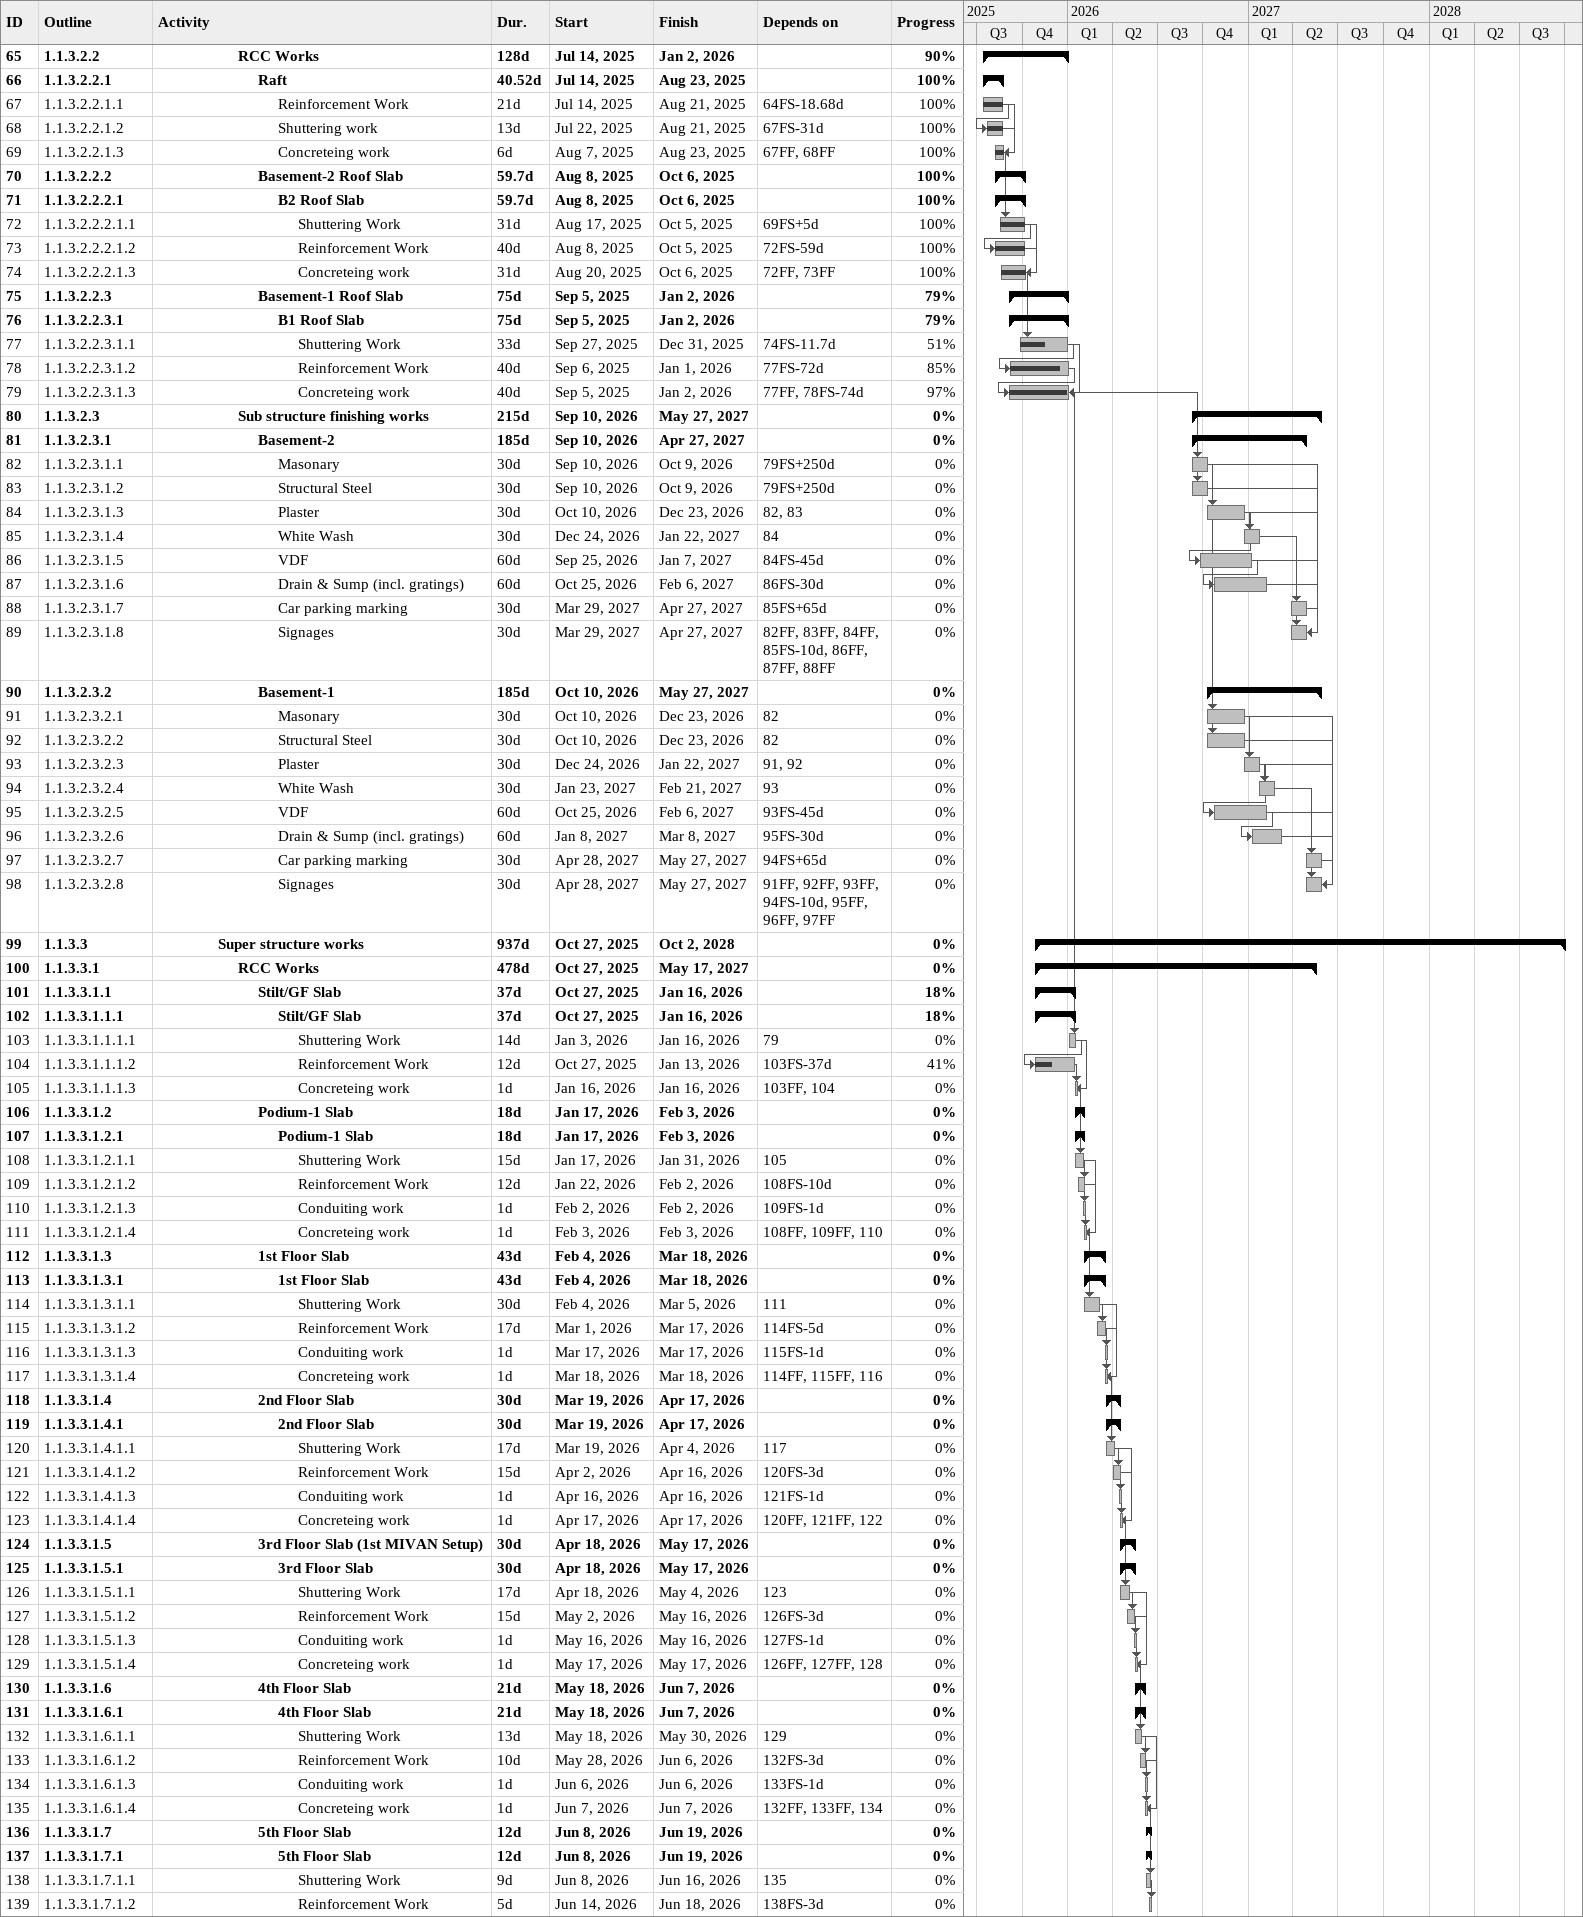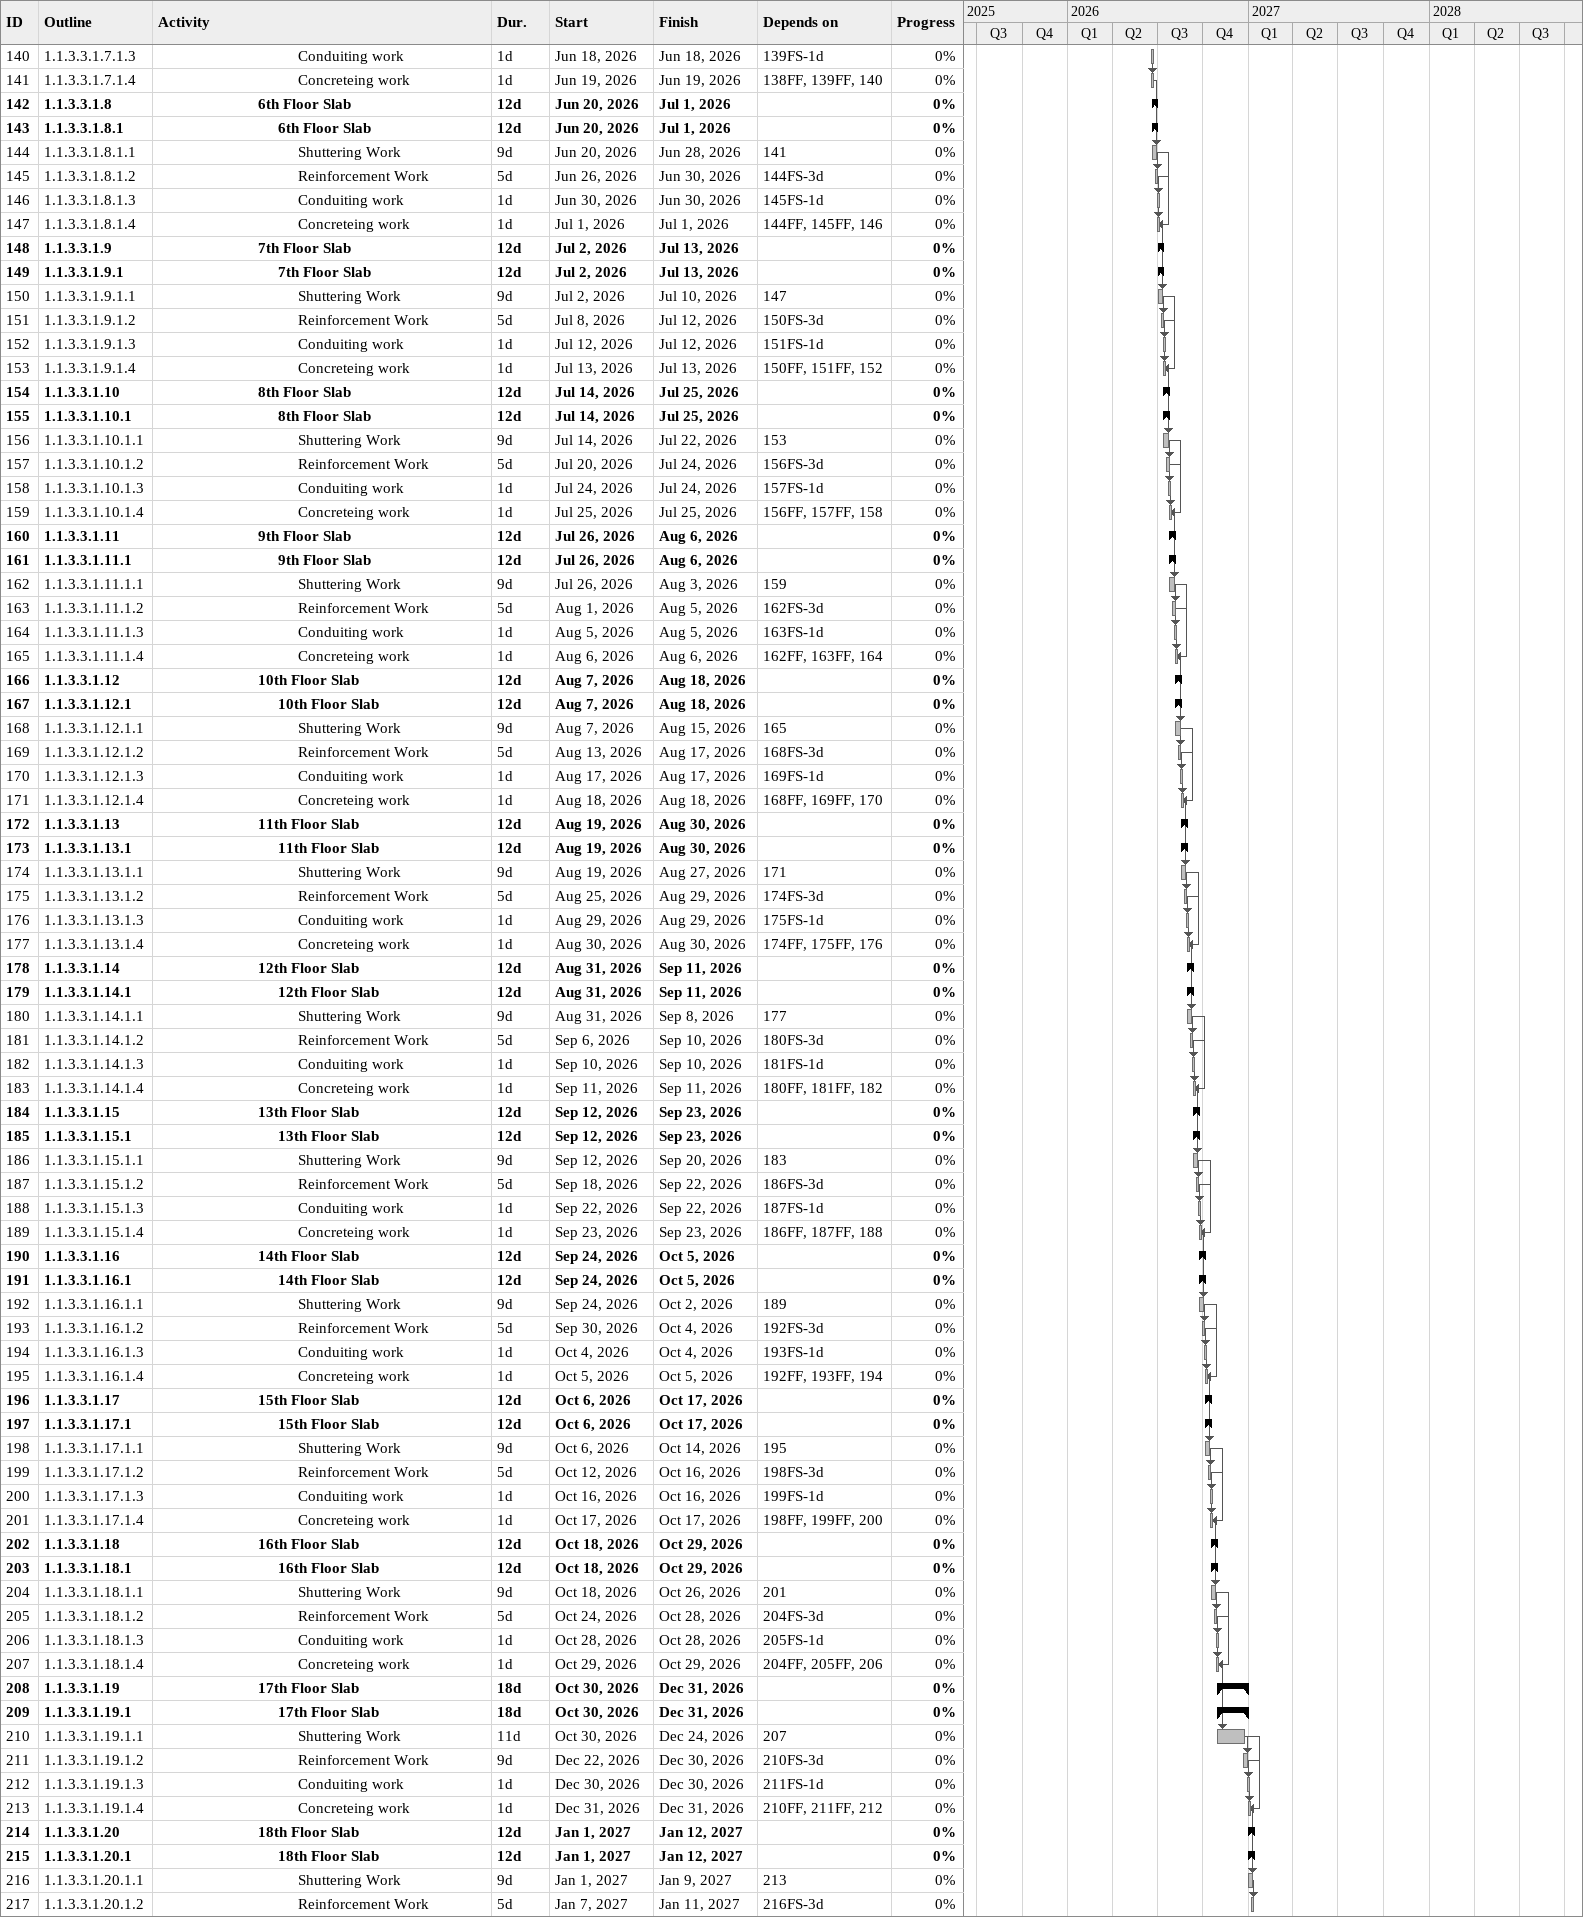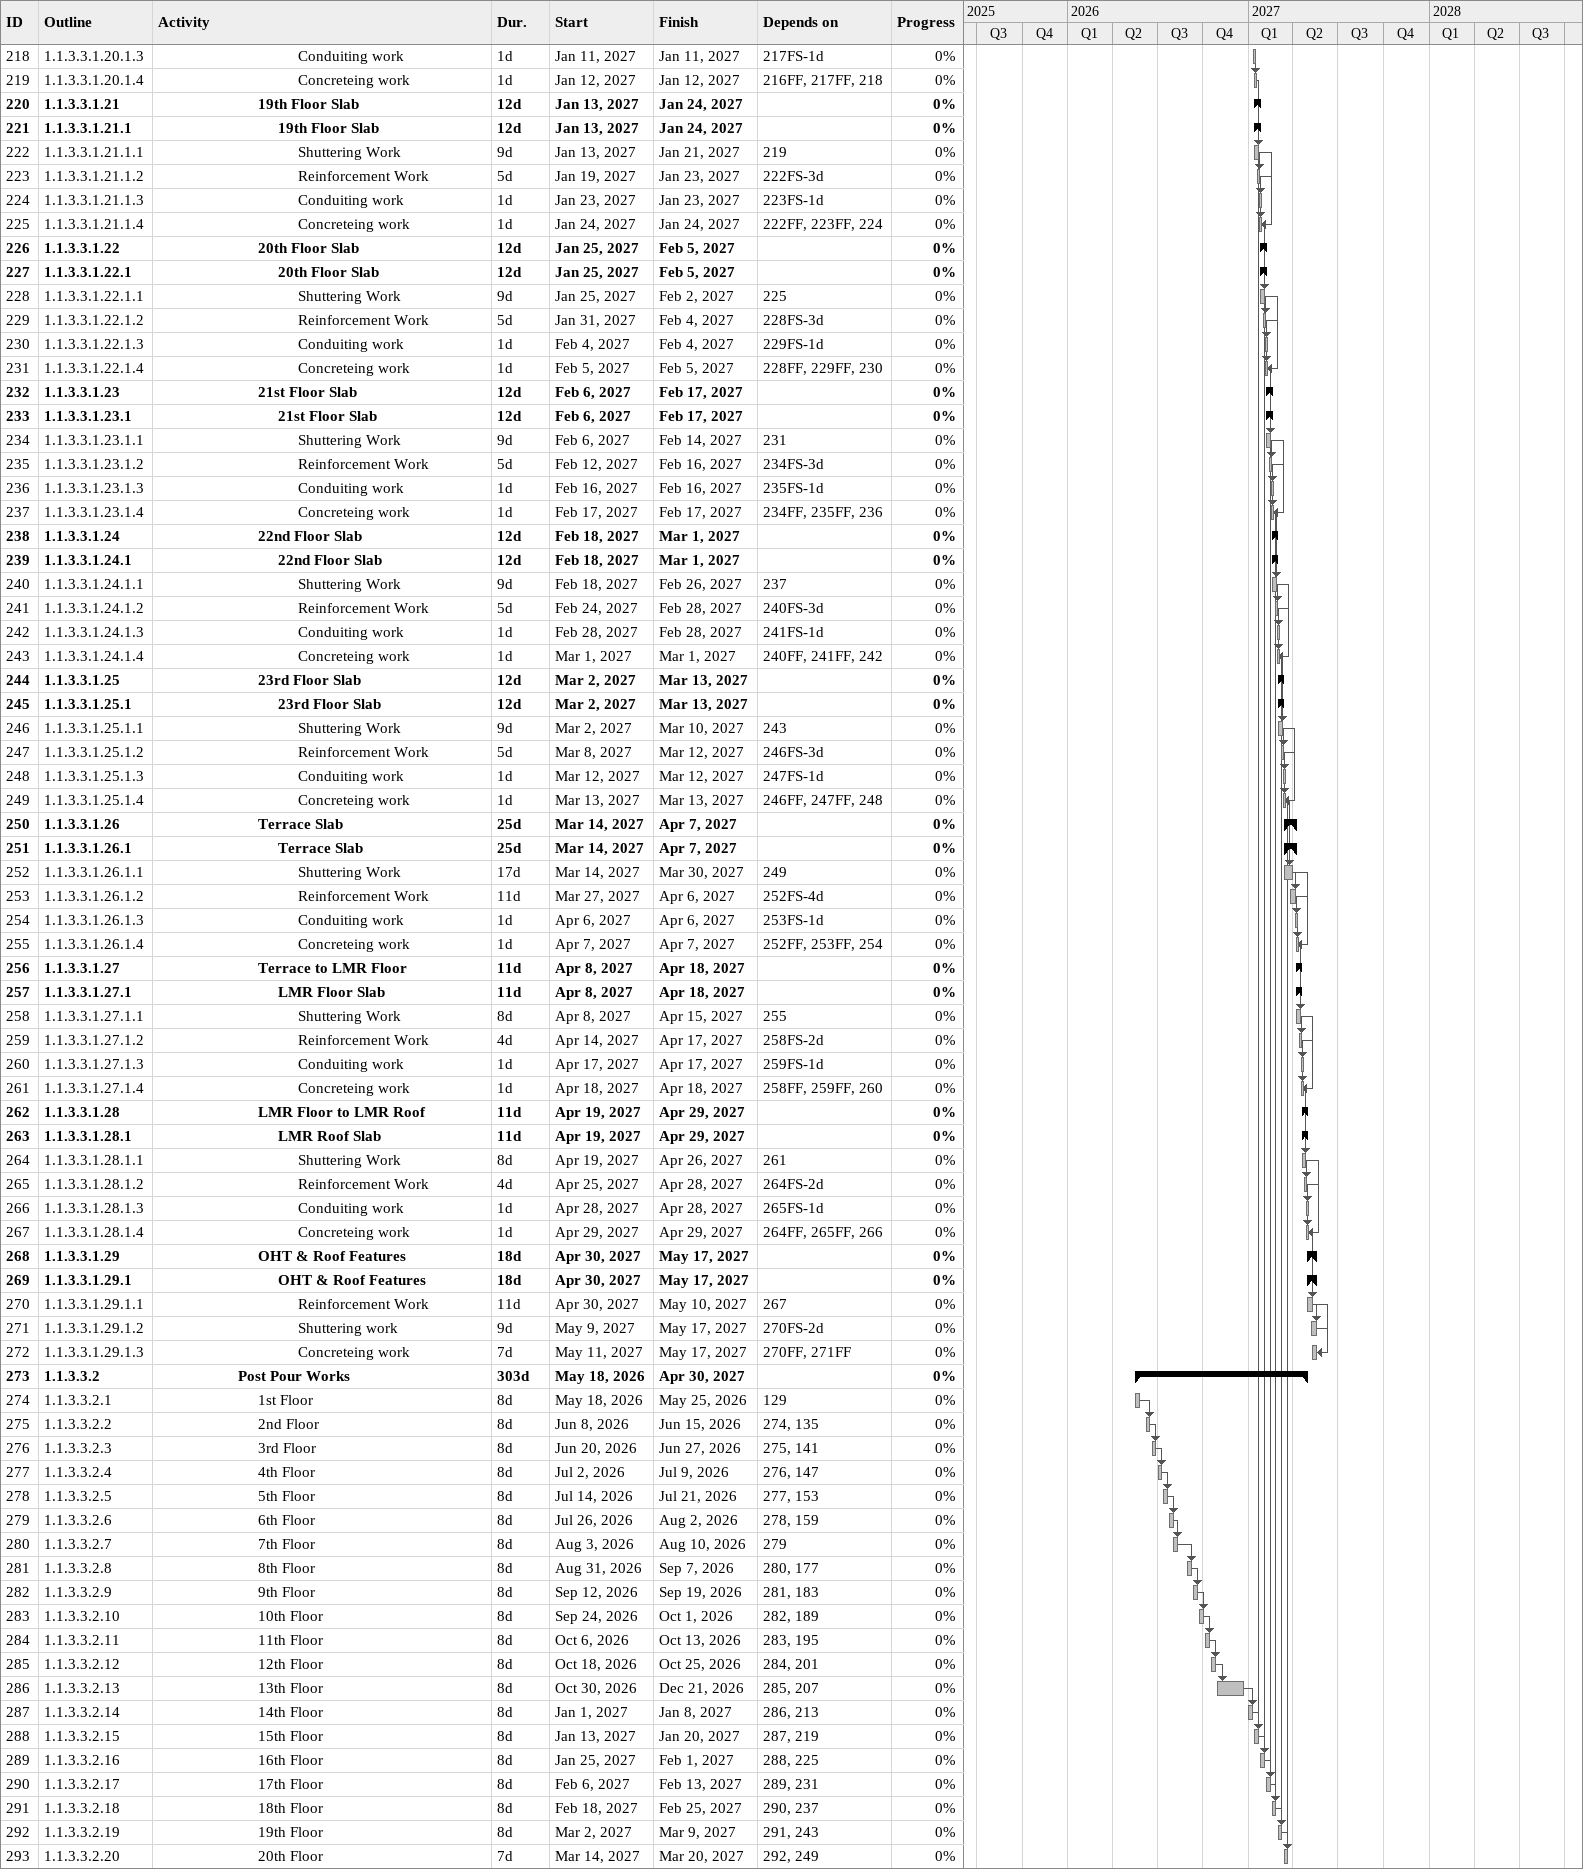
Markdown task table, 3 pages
| ID | WBS | Task | Duration | Start | Finish | Predecessors | % complete |
|---|---|---|---|---|---|---|---|
| 65 | 1.1.3.2.2 | **RCC Works** | 128d | 2025-07-14 | 2026-01-02 |  | 90 |
| 66 | 1.1.3.2.2.1 | **Raft** | 40.52d | 2025-07-14 | 2025-08-23 |  | 100 |
| 67 | 1.1.3.2.2.1.1 | Reinforcement Work | 21d | 2025-07-14 | 2025-08-21 | 64FS-18.68d | 100 |
| 68 | 1.1.3.2.2.1.2 | Shuttering work | 13d | 2025-07-22 | 2025-08-21 | 67FS-31d | 100 |
| 69 | 1.1.3.2.2.1.3 | Concreteing work | 6d | 2025-08-07 | 2025-08-23 | 67FF, 68FF | 100 |
| 70 | 1.1.3.2.2.2 | **Basement-2 Roof Slab** | 59.7d | 2025-08-08 | 2025-10-06 |  | 100 |
| 71 | 1.1.3.2.2.2.1 | **B2 Roof Slab** | 59.7d | 2025-08-08 | 2025-10-06 |  | 100 |
| 72 | 1.1.3.2.2.2.1.1 | Shuttering Work | 31d | 2025-08-17 | 2025-10-05 | 69FS+5d | 100 |
| 73 | 1.1.3.2.2.2.1.2 | Reinforcement Work | 40d | 2025-08-08 | 2025-10-05 | 72FS-59d | 100 |
| 74 | 1.1.3.2.2.2.1.3 | Concreteing work | 31d | 2025-08-20 | 2025-10-06 | 72FF, 73FF | 100 |
| 75 | 1.1.3.2.2.3 | **Basement-1 Roof Slab** | 75d | 2025-09-05 | 2026-01-02 |  | 79 |
| 76 | 1.1.3.2.2.3.1 | **B1 Roof Slab** | 75d | 2025-09-05 | 2026-01-02 |  | 79 |
| 77 | 1.1.3.2.2.3.1.1 | Shuttering Work | 33d | 2025-09-27 | 2025-12-31 | 74FS-11.7d | 51 |
| 78 | 1.1.3.2.2.3.1.2 | Reinforcement Work | 40d | 2025-09-06 | 2026-01-01 | 77FS-72d | 85 |
| 79 | 1.1.3.2.2.3.1.3 | Concreteing work | 40d | 2025-09-05 | 2026-01-02 | 77FF, 78FS-74d | 97 |
| 80 | 1.1.3.2.3 | **Sub structure finishing works** | 215d | 2026-09-10 | 2027-05-27 |  | 0 |
| 81 | 1.1.3.2.3.1 | **Basement-2** | 185d | 2026-09-10 | 2027-04-27 |  | 0 |
| 82 | 1.1.3.2.3.1.1 | Masonary | 30d | 2026-09-10 | 2026-10-09 | 79FS+250d | 0 |
| 83 | 1.1.3.2.3.1.2 | Structural Steel | 30d | 2026-09-10 | 2026-10-09 | 79FS+250d | 0 |
| 84 | 1.1.3.2.3.1.3 | Plaster | 30d | 2026-10-10 | 2026-12-23 | 82, 83 | 0 |
| 85 | 1.1.3.2.3.1.4 | White Wash | 30d | 2026-12-24 | 2027-01-22 | 84 | 0 |
| 86 | 1.1.3.2.3.1.5 | VDF | 60d | 2026-09-25 | 2027-01-07 | 84FS-45d | 0 |
| 87 | 1.1.3.2.3.1.6 | Drain & Sump (incl. gratings) | 60d | 2026-10-25 | 2027-02-06 | 86FS-30d | 0 |
| 88 | 1.1.3.2.3.1.7 | Car parking marking | 30d | 2027-03-29 | 2027-04-27 | 85FS+65d | 0 |
| 89 | 1.1.3.2.3.1.8 | Signages | 30d | 2027-03-29 | 2027-04-27 | 82FF, 83FF, 84FF, 85FS-10d, 86FF, 87FF, 88FF | 0 |
| 90 | 1.1.3.2.3.2 | **Basement-1** | 185d | 2026-10-10 | 2027-05-27 |  | 0 |
| 91 | 1.1.3.2.3.2.1 | Masonary | 30d | 2026-10-10 | 2026-12-23 | 82 | 0 |
| 92 | 1.1.3.2.3.2.2 | Structural Steel | 30d | 2026-10-10 | 2026-12-23 | 82 | 0 |
| 93 | 1.1.3.2.3.2.3 | Plaster | 30d | 2026-12-24 | 2027-01-22 | 91, 92 | 0 |
| 94 | 1.1.3.2.3.2.4 | White Wash | 30d | 2027-01-23 | 2027-02-21 | 93 | 0 |
| 95 | 1.1.3.2.3.2.5 | VDF | 60d | 2026-10-25 | 2027-02-06 | 93FS-45d | 0 |
| 96 | 1.1.3.2.3.2.6 | Drain & Sump (incl. gratings) | 60d | 2027-01-08 | 2027-03-08 | 95FS-30d | 0 |
| 97 | 1.1.3.2.3.2.7 | Car parking marking | 30d | 2027-04-28 | 2027-05-27 | 94FS+65d | 0 |
| 98 | 1.1.3.2.3.2.8 | Signages | 30d | 2027-04-28 | 2027-05-27 | 91FF, 92FF, 93FF, 94FS-10d, 95FF, 96FF, 97FF | 0 |
| 99 | 1.1.3.3 | **Super structure works** | 937d | 2025-10-27 | 2028-10-02 |  | 0 |
| 100 | 1.1.3.3.1 | **RCC Works** | 478d | 2025-10-27 | 2027-05-17 |  | 0 |
| 101 | 1.1.3.3.1.1 | **Stilt/GF Slab** | 37d | 2025-10-27 | 2026-01-16 |  | 18 |
| 102 | 1.1.3.3.1.1.1 | **Stilt/GF Slab** | 37d | 2025-10-27 | 2026-01-16 |  | 18 |
| 103 | 1.1.3.3.1.1.1.1 | Shuttering Work | 14d | 2026-01-03 | 2026-01-16 | 79 | 0 |
| 104 | 1.1.3.3.1.1.1.2 | Reinforcement Work | 12d | 2025-10-27 | 2026-01-13 | 103FS-37d | 41 |
| 105 | 1.1.3.3.1.1.1.3 | Concreteing work | 1d | 2026-01-16 | 2026-01-16 | 103FF, 104 | 0 |
| 106 | 1.1.3.3.1.2 | **Podium-1 Slab** | 18d | 2026-01-17 | 2026-02-03 |  | 0 |
| 107 | 1.1.3.3.1.2.1 | **Podium-1 Slab** | 18d | 2026-01-17 | 2026-02-03 |  | 0 |
| 108 | 1.1.3.3.1.2.1.1 | Shuttering Work | 15d | 2026-01-17 | 2026-01-31 | 105 | 0 |
| 109 | 1.1.3.3.1.2.1.2 | Reinforcement Work | 12d | 2026-01-22 | 2026-02-02 | 108FS-10d | 0 |
| 110 | 1.1.3.3.1.2.1.3 | Conduiting work | 1d | 2026-02-02 | 2026-02-02 | 109FS-1d | 0 |
| 111 | 1.1.3.3.1.2.1.4 | Concreteing work | 1d | 2026-02-03 | 2026-02-03 | 108FF, 109FF, 110 | 0 |
| 112 | 1.1.3.3.1.3 | **1st Floor Slab** | 43d | 2026-02-04 | 2026-03-18 |  | 0 |
| 113 | 1.1.3.3.1.3.1 | **1st Floor Slab** | 43d | 2026-02-04 | 2026-03-18 |  | 0 |
| 114 | 1.1.3.3.1.3.1.1 | Shuttering Work | 30d | 2026-02-04 | 2026-03-05 | 111 | 0 |
| 115 | 1.1.3.3.1.3.1.2 | Reinforcement Work | 17d | 2026-03-01 | 2026-03-17 | 114FS-5d | 0 |
| 116 | 1.1.3.3.1.3.1.3 | Conduiting work | 1d | 2026-03-17 | 2026-03-17 | 115FS-1d | 0 |
| 117 | 1.1.3.3.1.3.1.4 | Concreteing work | 1d | 2026-03-18 | 2026-03-18 | 114FF, 115FF, 116 | 0 |
| 118 | 1.1.3.3.1.4 | **2nd Floor Slab** | 30d | 2026-03-19 | 2026-04-17 |  | 0 |
| 119 | 1.1.3.3.1.4.1 | **2nd Floor Slab** | 30d | 2026-03-19 | 2026-04-17 |  | 0 |
| 120 | 1.1.3.3.1.4.1.1 | Shuttering Work | 17d | 2026-03-19 | 2026-04-04 | 117 | 0 |
| 121 | 1.1.3.3.1.4.1.2 | Reinforcement Work | 15d | 2026-04-02 | 2026-04-16 | 120FS-3d | 0 |
| 122 | 1.1.3.3.1.4.1.3 | Conduiting work | 1d | 2026-04-16 | 2026-04-16 | 121FS-1d | 0 |
| 123 | 1.1.3.3.1.4.1.4 | Concreteing work | 1d | 2026-04-17 | 2026-04-17 | 120FF, 121FF, 122 | 0 |
| 124 | 1.1.3.3.1.5 | **3rd Floor Slab (1st MIVAN Setup)** | 30d | 2026-04-18 | 2026-05-17 |  | 0 |
| 125 | 1.1.3.3.1.5.1 | **3rd Floor Slab** | 30d | 2026-04-18 | 2026-05-17 |  | 0 |
| 126 | 1.1.3.3.1.5.1.1 | Shuttering Work | 17d | 2026-04-18 | 2026-05-04 | 123 | 0 |
| 127 | 1.1.3.3.1.5.1.2 | Reinforcement Work | 15d | 2026-05-02 | 2026-05-16 | 126FS-3d | 0 |
| 128 | 1.1.3.3.1.5.1.3 | Conduiting work | 1d | 2026-05-16 | 2026-05-16 | 127FS-1d | 0 |
| 129 | 1.1.3.3.1.5.1.4 | Concreteing work | 1d | 2026-05-17 | 2026-05-17 | 126FF, 127FF, 128 | 0 |
| 130 | 1.1.3.3.1.6 | **4th Floor Slab** | 21d | 2026-05-18 | 2026-06-07 |  | 0 |
| 131 | 1.1.3.3.1.6.1 | **4th Floor Slab** | 21d | 2026-05-18 | 2026-06-07 |  | 0 |
| 132 | 1.1.3.3.1.6.1.1 | Shuttering Work | 13d | 2026-05-18 | 2026-05-30 | 129 | 0 |
| 133 | 1.1.3.3.1.6.1.2 | Reinforcement Work | 10d | 2026-05-28 | 2026-06-06 | 132FS-3d | 0 |
| 134 | 1.1.3.3.1.6.1.3 | Conduiting work | 1d | 2026-06-06 | 2026-06-06 | 133FS-1d | 0 |
| 135 | 1.1.3.3.1.6.1.4 | Concreteing work | 1d | 2026-06-07 | 2026-06-07 | 132FF, 133FF, 134 | 0 |
| 136 | 1.1.3.3.1.7 | **5th Floor Slab** | 12d | 2026-06-08 | 2026-06-19 |  | 0 |
| 137 | 1.1.3.3.1.7.1 | **5th Floor Slab** | 12d | 2026-06-08 | 2026-06-19 |  | 0 |
| 138 | 1.1.3.3.1.7.1.1 | Shuttering Work | 9d | 2026-06-08 | 2026-06-16 | 135 | 0 |
| 139 | 1.1.3.3.1.7.1.2 | Reinforcement Work | 5d | 2026-06-14 | 2026-06-18 | 138FS-3d | 0 |
| 140 | 1.1.3.3.1.7.1.3 | Conduiting work | 1d | 2026-06-18 | 2026-06-18 | 139FS-1d | 0 |
| 141 | 1.1.3.3.1.7.1.4 | Concreteing work | 1d | 2026-06-19 | 2026-06-19 | 138FF, 139FF, 140 | 0 |
| 142 | 1.1.3.3.1.8 | **6th Floor Slab** | 12d | 2026-06-20 | 2026-07-01 |  | 0 |
| 143 | 1.1.3.3.1.8.1 | **6th Floor Slab** | 12d | 2026-06-20 | 2026-07-01 |  | 0 |
| 144 | 1.1.3.3.1.8.1.1 | Shuttering Work | 9d | 2026-06-20 | 2026-06-28 | 141 | 0 |
| 145 | 1.1.3.3.1.8.1.2 | Reinforcement Work | 5d | 2026-06-26 | 2026-06-30 | 144FS-3d | 0 |
| 146 | 1.1.3.3.1.8.1.3 | Conduiting work | 1d | 2026-06-30 | 2026-06-30 | 145FS-1d | 0 |
| 147 | 1.1.3.3.1.8.1.4 | Concreteing work | 1d | 2026-07-01 | 2026-07-01 | 144FF, 145FF, 146 | 0 |
| 148 | 1.1.3.3.1.9 | **7th Floor Slab** | 12d | 2026-07-02 | 2026-07-13 |  | 0 |
| 149 | 1.1.3.3.1.9.1 | **7th Floor Slab** | 12d | 2026-07-02 | 2026-07-13 |  | 0 |
| 150 | 1.1.3.3.1.9.1.1 | Shuttering Work | 9d | 2026-07-02 | 2026-07-10 | 147 | 0 |
| 151 | 1.1.3.3.1.9.1.2 | Reinforcement Work | 5d | 2026-07-08 | 2026-07-12 | 150FS-3d | 0 |
| 152 | 1.1.3.3.1.9.1.3 | Conduiting work | 1d | 2026-07-12 | 2026-07-12 | 151FS-1d | 0 |
| 153 | 1.1.3.3.1.9.1.4 | Concreteing work | 1d | 2026-07-13 | 2026-07-13 | 150FF, 151FF, 152 | 0 |
| 154 | 1.1.3.3.1.10 | **8th Floor Slab** | 12d | 2026-07-14 | 2026-07-25 |  | 0 |
| 155 | 1.1.3.3.1.10.1 | **8th Floor Slab** | 12d | 2026-07-14 | 2026-07-25 |  | 0 |
| 156 | 1.1.3.3.1.10.1.1 | Shuttering Work | 9d | 2026-07-14 | 2026-07-22 | 153 | 0 |
| 157 | 1.1.3.3.1.10.1.2 | Reinforcement Work | 5d | 2026-07-20 | 2026-07-24 | 156FS-3d | 0 |
| 158 | 1.1.3.3.1.10.1.3 | Conduiting work | 1d | 2026-07-24 | 2026-07-24 | 157FS-1d | 0 |
| 159 | 1.1.3.3.1.10.1.4 | Concreteing work | 1d | 2026-07-25 | 2026-07-25 | 156FF, 157FF, 158 | 0 |
| 160 | 1.1.3.3.1.11 | **9th Floor Slab** | 12d | 2026-07-26 | 2026-08-06 |  | 0 |
| 161 | 1.1.3.3.1.11.1 | **9th Floor Slab** | 12d | 2026-07-26 | 2026-08-06 |  | 0 |
| 162 | 1.1.3.3.1.11.1.1 | Shuttering Work | 9d | 2026-07-26 | 2026-08-03 | 159 | 0 |
| 163 | 1.1.3.3.1.11.1.2 | Reinforcement Work | 5d | 2026-08-01 | 2026-08-05 | 162FS-3d | 0 |
| 164 | 1.1.3.3.1.11.1.3 | Conduiting work | 1d | 2026-08-05 | 2026-08-05 | 163FS-1d | 0 |
| 165 | 1.1.3.3.1.11.1.4 | Concreteing work | 1d | 2026-08-06 | 2026-08-06 | 162FF, 163FF, 164 | 0 |
| 166 | 1.1.3.3.1.12 | **10th Floor Slab** | 12d | 2026-08-07 | 2026-08-18 |  | 0 |
| 167 | 1.1.3.3.1.12.1 | **10th Floor Slab** | 12d | 2026-08-07 | 2026-08-18 |  | 0 |
| 168 | 1.1.3.3.1.12.1.1 | Shuttering Work | 9d | 2026-08-07 | 2026-08-15 | 165 | 0 |
| 169 | 1.1.3.3.1.12.1.2 | Reinforcement Work | 5d | 2026-08-13 | 2026-08-17 | 168FS-3d | 0 |
| 170 | 1.1.3.3.1.12.1.3 | Conduiting work | 1d | 2026-08-17 | 2026-08-17 | 169FS-1d | 0 |
| 171 | 1.1.3.3.1.12.1.4 | Concreteing work | 1d | 2026-08-18 | 2026-08-18 | 168FF, 169FF, 170 | 0 |
| 172 | 1.1.3.3.1.13 | **11th Floor Slab** | 12d | 2026-08-19 | 2026-08-30 |  | 0 |
| 173 | 1.1.3.3.1.13.1 | **11th Floor Slab** | 12d | 2026-08-19 | 2026-08-30 |  | 0 |
| 174 | 1.1.3.3.1.13.1.1 | Shuttering Work | 9d | 2026-08-19 | 2026-08-27 | 171 | 0 |
| 175 | 1.1.3.3.1.13.1.2 | Reinforcement Work | 5d | 2026-08-25 | 2026-08-29 | 174FS-3d | 0 |
| 176 | 1.1.3.3.1.13.1.3 | Conduiting work | 1d | 2026-08-29 | 2026-08-29 | 175FS-1d | 0 |
| 177 | 1.1.3.3.1.13.1.4 | Concreteing work | 1d | 2026-08-30 | 2026-08-30 | 174FF, 175FF, 176 | 0 |
| 178 | 1.1.3.3.1.14 | **12th Floor Slab** | 12d | 2026-08-31 | 2026-09-11 |  | 0 |
| 179 | 1.1.3.3.1.14.1 | **12th Floor Slab** | 12d | 2026-08-31 | 2026-09-11 |  | 0 |
| 180 | 1.1.3.3.1.14.1.1 | Shuttering Work | 9d | 2026-08-31 | 2026-09-08 | 177 | 0 |
| 181 | 1.1.3.3.1.14.1.2 | Reinforcement Work | 5d | 2026-09-06 | 2026-09-10 | 180FS-3d | 0 |
| 182 | 1.1.3.3.1.14.1.3 | Conduiting work | 1d | 2026-09-10 | 2026-09-10 | 181FS-1d | 0 |
| 183 | 1.1.3.3.1.14.1.4 | Concreteing work | 1d | 2026-09-11 | 2026-09-11 | 180FF, 181FF, 182 | 0 |
| 184 | 1.1.3.3.1.15 | **13th Floor Slab** | 12d | 2026-09-12 | 2026-09-23 |  | 0 |
| 185 | 1.1.3.3.1.15.1 | **13th Floor Slab** | 12d | 2026-09-12 | 2026-09-23 |  | 0 |
| 186 | 1.1.3.3.1.15.1.1 | Shuttering Work | 9d | 2026-09-12 | 2026-09-20 | 183 | 0 |
| 187 | 1.1.3.3.1.15.1.2 | Reinforcement Work | 5d | 2026-09-18 | 2026-09-22 | 186FS-3d | 0 |
| 188 | 1.1.3.3.1.15.1.3 | Conduiting work | 1d | 2026-09-22 | 2026-09-22 | 187FS-1d | 0 |
| 189 | 1.1.3.3.1.15.1.4 | Concreteing work | 1d | 2026-09-23 | 2026-09-23 | 186FF, 187FF, 188 | 0 |
| 190 | 1.1.3.3.1.16 | **14th Floor Slab** | 12d | 2026-09-24 | 2026-10-05 |  | 0 |
| 191 | 1.1.3.3.1.16.1 | **14th Floor Slab** | 12d | 2026-09-24 | 2026-10-05 |  | 0 |
| 192 | 1.1.3.3.1.16.1.1 | Shuttering Work | 9d | 2026-09-24 | 2026-10-02 | 189 | 0 |
| 193 | 1.1.3.3.1.16.1.2 | Reinforcement Work | 5d | 2026-09-30 | 2026-10-04 | 192FS-3d | 0 |
| 194 | 1.1.3.3.1.16.1.3 | Conduiting work | 1d | 2026-10-04 | 2026-10-04 | 193FS-1d | 0 |
| 195 | 1.1.3.3.1.16.1.4 | Concreteing work | 1d | 2026-10-05 | 2026-10-05 | 192FF, 193FF, 194 | 0 |
| 196 | 1.1.3.3.1.17 | **15th Floor Slab** | 12d | 2026-10-06 | 2026-10-17 |  | 0 |
| 197 | 1.1.3.3.1.17.1 | **15th Floor Slab** | 12d | 2026-10-06 | 2026-10-17 |  | 0 |
| 198 | 1.1.3.3.1.17.1.1 | Shuttering Work | 9d | 2026-10-06 | 2026-10-14 | 195 | 0 |
| 199 | 1.1.3.3.1.17.1.2 | Reinforcement Work | 5d | 2026-10-12 | 2026-10-16 | 198FS-3d | 0 |
| 200 | 1.1.3.3.1.17.1.3 | Conduiting work | 1d | 2026-10-16 | 2026-10-16 | 199FS-1d | 0 |
| 201 | 1.1.3.3.1.17.1.4 | Concreteing work | 1d | 2026-10-17 | 2026-10-17 | 198FF, 199FF, 200 | 0 |
| 202 | 1.1.3.3.1.18 | **16th Floor Slab** | 12d | 2026-10-18 | 2026-10-29 |  | 0 |
| 203 | 1.1.3.3.1.18.1 | **16th Floor Slab** | 12d | 2026-10-18 | 2026-10-29 |  | 0 |
| 204 | 1.1.3.3.1.18.1.1 | Shuttering Work | 9d | 2026-10-18 | 2026-10-26 | 201 | 0 |
| 205 | 1.1.3.3.1.18.1.2 | Reinforcement Work | 5d | 2026-10-24 | 2026-10-28 | 204FS-3d | 0 |
| 206 | 1.1.3.3.1.18.1.3 | Conduiting work | 1d | 2026-10-28 | 2026-10-28 | 205FS-1d | 0 |
| 207 | 1.1.3.3.1.18.1.4 | Concreteing work | 1d | 2026-10-29 | 2026-10-29 | 204FF, 205FF, 206 | 0 |
| 208 | 1.1.3.3.1.19 | **17th Floor Slab** | 18d | 2026-10-30 | 2026-12-31 |  | 0 |
| 209 | 1.1.3.3.1.19.1 | **17th Floor Slab** | 18d | 2026-10-30 | 2026-12-31 |  | 0 |
| 210 | 1.1.3.3.1.19.1.1 | Shuttering Work | 11d | 2026-10-30 | 2026-12-24 | 207 | 0 |
| 211 | 1.1.3.3.1.19.1.2 | Reinforcement Work | 9d | 2026-12-22 | 2026-12-30 | 210FS-3d | 0 |
| 212 | 1.1.3.3.1.19.1.3 | Conduiting work | 1d | 2026-12-30 | 2026-12-30 | 211FS-1d | 0 |
| 213 | 1.1.3.3.1.19.1.4 | Concreteing work | 1d | 2026-12-31 | 2026-12-31 | 210FF, 211FF, 212 | 0 |
| 214 | 1.1.3.3.1.20 | **18th Floor Slab** | 12d | 2027-01-01 | 2027-01-12 |  | 0 |
| 215 | 1.1.3.3.1.20.1 | **18th Floor Slab** | 12d | 2027-01-01 | 2027-01-12 |  | 0 |
| 216 | 1.1.3.3.1.20.1.1 | Shuttering Work | 9d | 2027-01-01 | 2027-01-09 | 213 | 0 |
| 217 | 1.1.3.3.1.20.1.2 | Reinforcement Work | 5d | 2027-01-07 | 2027-01-11 | 216FS-3d | 0 |
| 218 | 1.1.3.3.1.20.1.3 | Conduiting work | 1d | 2027-01-11 | 2027-01-11 | 217FS-1d | 0 |
| 219 | 1.1.3.3.1.20.1.4 | Concreteing work | 1d | 2027-01-12 | 2027-01-12 | 216FF, 217FF, 218 | 0 |
| 220 | 1.1.3.3.1.21 | **19th Floor Slab** | 12d | 2027-01-13 | 2027-01-24 |  | 0 |
| 221 | 1.1.3.3.1.21.1 | **19th Floor Slab** | 12d | 2027-01-13 | 2027-01-24 |  | 0 |
| 222 | 1.1.3.3.1.21.1.1 | Shuttering Work | 9d | 2027-01-13 | 2027-01-21 | 219 | 0 |
| 223 | 1.1.3.3.1.21.1.2 | Reinforcement Work | 5d | 2027-01-19 | 2027-01-23 | 222FS-3d | 0 |
| 224 | 1.1.3.3.1.21.1.3 | Conduiting work | 1d | 2027-01-23 | 2027-01-23 | 223FS-1d | 0 |
| 225 | 1.1.3.3.1.21.1.4 | Concreteing work | 1d | 2027-01-24 | 2027-01-24 | 222FF, 223FF, 224 | 0 |
| 226 | 1.1.3.3.1.22 | **20th Floor Slab** | 12d | 2027-01-25 | 2027-02-05 |  | 0 |
| 227 | 1.1.3.3.1.22.1 | **20th Floor Slab** | 12d | 2027-01-25 | 2027-02-05 |  | 0 |
| 228 | 1.1.3.3.1.22.1.1 | Shuttering Work | 9d | 2027-01-25 | 2027-02-02 | 225 | 0 |
| 229 | 1.1.3.3.1.22.1.2 | Reinforcement Work | 5d | 2027-01-31 | 2027-02-04 | 228FS-3d | 0 |
| 230 | 1.1.3.3.1.22.1.3 | Conduiting work | 1d | 2027-02-04 | 2027-02-04 | 229FS-1d | 0 |
| 231 | 1.1.3.3.1.22.1.4 | Concreteing work | 1d | 2027-02-05 | 2027-02-05 | 228FF, 229FF, 230 | 0 |
| 232 | 1.1.3.3.1.23 | **21st Floor Slab** | 12d | 2027-02-06 | 2027-02-17 |  | 0 |
| 233 | 1.1.3.3.1.23.1 | **21st Floor Slab** | 12d | 2027-02-06 | 2027-02-17 |  | 0 |
| 234 | 1.1.3.3.1.23.1.1 | Shuttering Work | 9d | 2027-02-06 | 2027-02-14 | 231 | 0 |
| 235 | 1.1.3.3.1.23.1.2 | Reinforcement Work | 5d | 2027-02-12 | 2027-02-16 | 234FS-3d | 0 |
| 236 | 1.1.3.3.1.23.1.3 | Conduiting work | 1d | 2027-02-16 | 2027-02-16 | 235FS-1d | 0 |
| 237 | 1.1.3.3.1.23.1.4 | Concreteing work | 1d | 2027-02-17 | 2027-02-17 | 234FF, 235FF, 236 | 0 |
| 238 | 1.1.3.3.1.24 | **22nd Floor Slab** | 12d | 2027-02-18 | 2027-03-01 |  | 0 |
| 239 | 1.1.3.3.1.24.1 | **22nd Floor Slab** | 12d | 2027-02-18 | 2027-03-01 |  | 0 |
| 240 | 1.1.3.3.1.24.1.1 | Shuttering Work | 9d | 2027-02-18 | 2027-02-26 | 237 | 0 |
| 241 | 1.1.3.3.1.24.1.2 | Reinforcement Work | 5d | 2027-02-24 | 2027-02-28 | 240FS-3d | 0 |
| 242 | 1.1.3.3.1.24.1.3 | Conduiting work | 1d | 2027-02-28 | 2027-02-28 | 241FS-1d | 0 |
| 243 | 1.1.3.3.1.24.1.4 | Concreteing work | 1d | 2027-03-01 | 2027-03-01 | 240FF, 241FF, 242 | 0 |
| 244 | 1.1.3.3.1.25 | **23rd Floor Slab** | 12d | 2027-03-02 | 2027-03-13 |  | 0 |
| 245 | 1.1.3.3.1.25.1 | **23rd Floor Slab** | 12d | 2027-03-02 | 2027-03-13 |  | 0 |
| 246 | 1.1.3.3.1.25.1.1 | Shuttering Work | 9d | 2027-03-02 | 2027-03-10 | 243 | 0 |
| 247 | 1.1.3.3.1.25.1.2 | Reinforcement Work | 5d | 2027-03-08 | 2027-03-12 | 246FS-3d | 0 |
| 248 | 1.1.3.3.1.25.1.3 | Conduiting work | 1d | 2027-03-12 | 2027-03-12 | 247FS-1d | 0 |
| 249 | 1.1.3.3.1.25.1.4 | Concreteing work | 1d | 2027-03-13 | 2027-03-13 | 246FF, 247FF, 248 | 0 |
| 250 | 1.1.3.3.1.26 | **Terrace Slab** | 25d | 2027-03-14 | 2027-04-07 |  | 0 |
| 251 | 1.1.3.3.1.26.1 | **Terrace Slab** | 25d | 2027-03-14 | 2027-04-07 |  | 0 |
| 252 | 1.1.3.3.1.26.1.1 | Shuttering Work | 17d | 2027-03-14 | 2027-03-30 | 249 | 0 |
| 253 | 1.1.3.3.1.26.1.2 | Reinforcement Work | 11d | 2027-03-27 | 2027-04-06 | 252FS-4d | 0 |
| 254 | 1.1.3.3.1.26.1.3 | Conduiting work | 1d | 2027-04-06 | 2027-04-06 | 253FS-1d | 0 |
| 255 | 1.1.3.3.1.26.1.4 | Concreteing work | 1d | 2027-04-07 | 2027-04-07 | 252FF, 253FF, 254 | 0 |
| 256 | 1.1.3.3.1.27 | **Terrace to LMR Floor** | 11d | 2027-04-08 | 2027-04-18 |  | 0 |
| 257 | 1.1.3.3.1.27.1 | **LMR Floor Slab** | 11d | 2027-04-08 | 2027-04-18 |  | 0 |
| 258 | 1.1.3.3.1.27.1.1 | Shuttering Work | 8d | 2027-04-08 | 2027-04-15 | 255 | 0 |
| 259 | 1.1.3.3.1.27.1.2 | Reinforcement Work | 4d | 2027-04-14 | 2027-04-17 | 258FS-2d | 0 |
| 260 | 1.1.3.3.1.27.1.3 | Conduiting work | 1d | 2027-04-17 | 2027-04-17 | 259FS-1d | 0 |
| 261 | 1.1.3.3.1.27.1.4 | Concreteing work | 1d | 2027-04-18 | 2027-04-18 | 258FF, 259FF, 260 | 0 |
| 262 | 1.1.3.3.1.28 | **LMR Floor to LMR Roof** | 11d | 2027-04-19 | 2027-04-29 |  | 0 |
| 263 | 1.1.3.3.1.28.1 | **LMR Roof Slab** | 11d | 2027-04-19 | 2027-04-29 |  | 0 |
| 264 | 1.1.3.3.1.28.1.1 | Shuttering Work | 8d | 2027-04-19 | 2027-04-26 | 261 | 0 |
| 265 | 1.1.3.3.1.28.1.2 | Reinforcement Work | 4d | 2027-04-25 | 2027-04-28 | 264FS-2d | 0 |
| 266 | 1.1.3.3.1.28.1.3 | Conduiting work | 1d | 2027-04-28 | 2027-04-28 | 265FS-1d | 0 |
| 267 | 1.1.3.3.1.28.1.4 | Concreteing work | 1d | 2027-04-29 | 2027-04-29 | 264FF, 265FF, 266 | 0 |
| 268 | 1.1.3.3.1.29 | **OHT & Roof Features** | 18d | 2027-04-30 | 2027-05-17 |  | 0 |
| 269 | 1.1.3.3.1.29.1 | **OHT & Roof Features** | 18d | 2027-04-30 | 2027-05-17 |  | 0 |
| 270 | 1.1.3.3.1.29.1.1 | Reinforcement Work | 11d | 2027-04-30 | 2027-05-10 | 267 | 0 |
| 271 | 1.1.3.3.1.29.1.2 | Shuttering work | 9d | 2027-05-09 | 2027-05-17 | 270FS-2d | 0 |
| 272 | 1.1.3.3.1.29.1.3 | Concreteing work | 7d | 2027-05-11 | 2027-05-17 | 270FF, 271FF | 0 |
| 273 | 1.1.3.3.2 | **Post Pour Works** | 303d | 2026-05-18 | 2027-04-30 |  | 0 |
| 274 | 1.1.3.3.2.1 | 1st Floor | 8d | 2026-05-18 | 2026-05-25 | 129 | 0 |
| 275 | 1.1.3.3.2.2 | 2nd Floor | 8d | 2026-06-08 | 2026-06-15 | 274, 135 | 0 |
| 276 | 1.1.3.3.2.3 | 3rd Floor | 8d | 2026-06-20 | 2026-06-27 | 275, 141 | 0 |
| 277 | 1.1.3.3.2.4 | 4th Floor | 8d | 2026-07-02 | 2026-07-09 | 276, 147 | 0 |
| 278 | 1.1.3.3.2.5 | 5th Floor | 8d | 2026-07-14 | 2026-07-21 | 277, 153 | 0 |
| 279 | 1.1.3.3.2.6 | 6th Floor | 8d | 2026-07-26 | 2026-08-02 | 278, 159 | 0 |
| 280 | 1.1.3.3.2.7 | 7th Floor | 8d | 2026-08-03 | 2026-08-10 | 279 | 0 |
| 281 | 1.1.3.3.2.8 | 8th Floor | 8d | 2026-08-31 | 2026-09-07 | 280, 177 | 0 |
| 282 | 1.1.3.3.2.9 | 9th Floor | 8d | 2026-09-12 | 2026-09-19 | 281, 183 | 0 |
| 283 | 1.1.3.3.2.10 | 10th Floor | 8d | 2026-09-24 | 2026-10-01 | 282, 189 | 0 |
| 284 | 1.1.3.3.2.11 | 11th Floor | 8d | 2026-10-06 | 2026-10-13 | 283, 195 | 0 |
| 285 | 1.1.3.3.2.12 | 12th Floor | 8d | 2026-10-18 | 2026-10-25 | 284, 201 | 0 |
| 286 | 1.1.3.3.2.13 | 13th Floor | 8d | 2026-10-30 | 2026-12-21 | 285, 207 | 0 |
| 287 | 1.1.3.3.2.14 | 14th Floor | 8d | 2027-01-01 | 2027-01-08 | 286, 213 | 0 |
| 288 | 1.1.3.3.2.15 | 15th Floor | 8d | 2027-01-13 | 2027-01-20 | 287, 219 | 0 |
| 289 | 1.1.3.3.2.16 | 16th Floor | 8d | 2027-01-25 | 2027-02-01 | 288, 225 | 0 |
| 290 | 1.1.3.3.2.17 | 17th Floor | 8d | 2027-02-06 | 2027-02-13 | 289, 231 | 0 |
| 291 | 1.1.3.3.2.18 | 18th Floor | 8d | 2027-02-18 | 2027-02-25 | 290, 237 | 0 |
| 292 | 1.1.3.3.2.19 | 19th Floor | 8d | 2027-03-02 | 2027-03-09 | 291, 243 | 0 |
| 293 | 1.1.3.3.2.20 | 20th Floor | 7d | 2027-03-14 | 2027-03-20 | 292, 249 | 0 |
